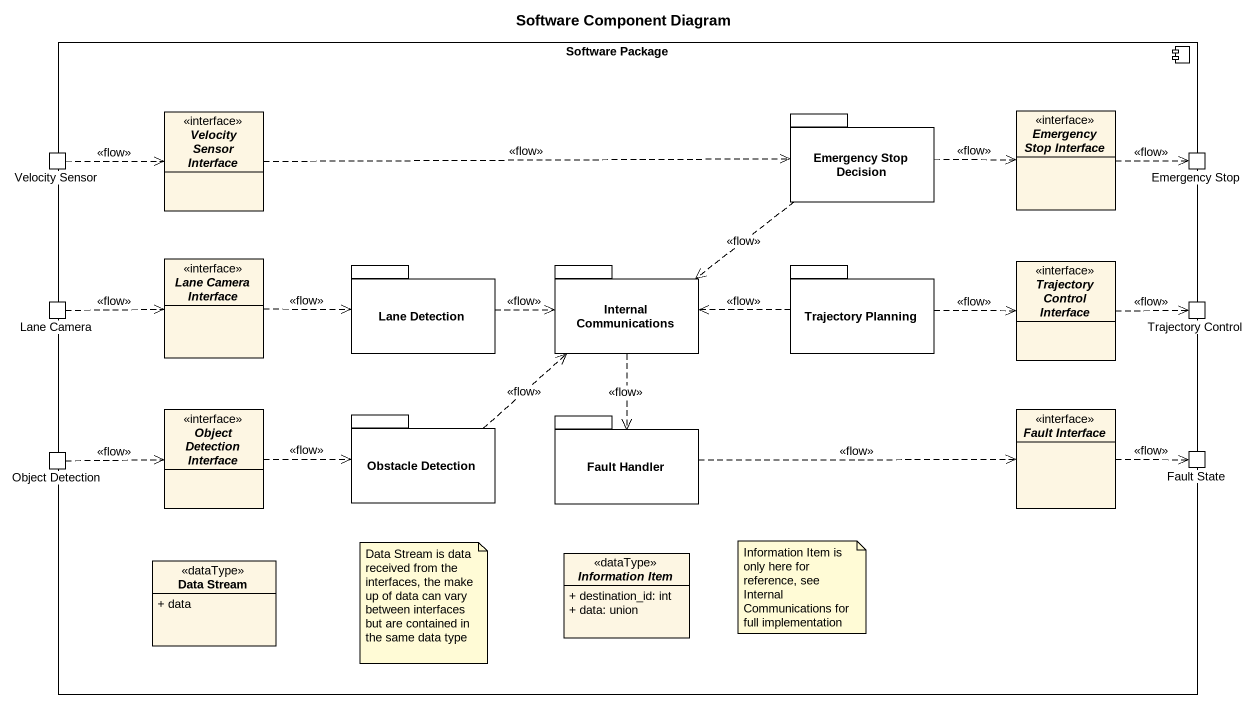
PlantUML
@startuml
title Software Component Diagram
allowmixing
hide circle
hide empty members
skinparam classAttributeIconSize 0
component "Software Package" as Software_Package {
  interface "Velocity Sensor Interface" as Velocity_Sensor_Interface
  package "Emergency Stop Decision" as Emergency_Stop_Decision {
  }
  interface "Emergency Stop Interface" as Emergency_Stop_Interface
  port "Velocity Sensor" as Velocity_Sensor
  port "Emergency Stop" as Emergency_Stop
  interface "Lane Camera Interface" as Lane_Camera_Interface
  package "Lane Detection" as Lane_Detection {
  }
  package "Internal Communications" as Internal_Communications {
  }
  package "Trajectory Planning" as Trajectory_Planning {
  }
  interface "Trajectory Control Interface" as Trajectory_Control_Interface
  port "Lane Camera" as Lane_Camera
  port "Trajectory Control" as Trajectory_Control
  interface "Object Detection Interface" as Object_Detection_Interface
  package "Obstacle Detection" as Obstacle_Detection {
  }
  interface "Fault Interface" as Fault_Interface
  port "Object Detection" as Object_Detection
  package "Fault Handler" as Fault_Handler {
  }
  port "Fault State" as Fault_State
  class "Data Stream" as Data_Stream <<dataType>> {
    + data
  }
  abstract class "Information Item" as Information_Item <<dataType>> {
    + destination_id: int
    + data: union
  }
}
Velocity_Sensor_Interface .right.> Emergency_Stop_Decision : <<flow>>
Emergency_Stop_Decision .right.> Emergency_Stop_Interface : <<flow>>
Emergency_Stop_Decision ..> Internal_Communications : <<flow>>
Emergency_Stop_Interface .right.> Emergency_Stop : <<flow>>
Velocity_Sensor .right.> Velocity_Sensor_Interface : <<flow>>
Lane_Camera_Interface .right.> Lane_Detection : <<flow>>
Lane_Detection .right.> Internal_Communications : <<flow>>
Internal_Communications ..> Fault_Handler : <<flow>>
Trajectory_Planning .left.> Internal_Communications : <<flow>>
Trajectory_Planning .right.> Trajectory_Control_Interface : <<flow>>
Trajectory_Control_Interface .right.> Trajectory_Control : <<flow>>
Lane_Camera .right.> Lane_Camera_Interface : <<flow>>
Object_Detection_Interface .right.> Obstacle_Detection : <<flow>>
Obstacle_Detection .up.> Internal_Communications : <<flow>>
Fault_Interface .right.> Fault_State : <<flow>>
Object_Detection .right.> Object_Detection_Interface : <<flow>>
Fault_Handler .right.> Fault_Interface : <<flow>>
note as N1
  Data Stream is data received from the interfaces, the make up of data can vary between interfaces but are contained in the same data type
end note
note as N2
  Information Item is only here for reference, see Internal Communications for full implementation
end note
@enduml
